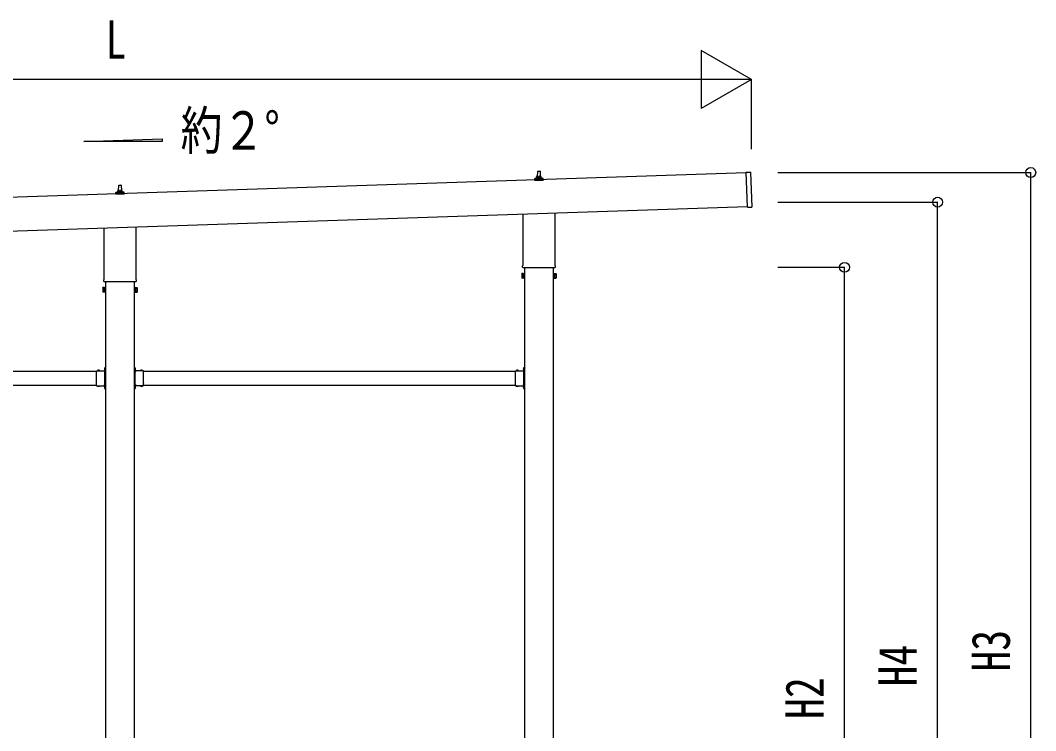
# Model space of a CAD drawing. Units: millimetres, scale not verified. Extents: x -21025 to 21025, y -14850 to 14850.
# Drawn here: x -2541 to 1822, y -3512 to -458 of the extents above; entities that cross this region are included whole.
import ezdxf
from ezdxf.enums import TextEntityAlignment as Align

# ---------------------------------------------------------------- set-up
doc = ezdxf.new("R2010")
doc.units = ezdxf.units.MM
doc.header["$LTSCALE"] = 60
for name, color, linetype in [('0-5_YKK_13', 4, 'Continuous'), ('0-6_YKK_A1', 4, 'Continuous'), ('0-7_YKK_D', 6, 'Continuous')]:
    doc.layers.add(name, color=color, linetype=linetype)
doc.styles.add('ＭＳ ゴシック', font='')
doc.styles.get('ＭＳ ゴシック').set_extended_font_data('MS Gothic')

msp = doc.modelspace()

# ---------------------------------------------------------------- linework, layer by layer
at = {"layer": '0-5_YKK_13'}
for p, q in [((-322.9, -1134.95), (-322.9, -1130.74)), ((-321.9, -1130.74), (-303.9, -1130.74)), ((-318.9, -1130.74), (-318.17, -1107.21)), ((-317.18, -1106.24), (-308.63, -1106.24)), ((-307.63, -1107.21), (-306.9, -1130.74)), ((-302.9, -1134.95), (-302.9, -1130.74)), ((577.9, -1111.7), (596.89, -1111.06)), ((582.9, -1261.61), (577.9, -1111.7)), ((602.85, -1259.95), (597.92, -1112.03)), ((-2118.9, -1190.74), (-2118.17, -1167.21)), ((-2117.18, -1166.24), (-2108.63, -1166.24)), ((-2107.63, -1167.21), (-2106.9, -1190.74)), ((-331.15, -1146.24), (-331.15, -1138.53)), ((-294.65, -1146.24), (-331.15, -1146.24)), ((-330.77, -1137.74), (-295.03, -1137.74)), ((-330.39, -1137.55), (-323.67, -1135.92)), ((-323.28, -1135.74), (-302.52, -1135.74)), ((-295.42, -1137.55), (-302.14, -1135.92)), ((-294.65, -1146.24), (-294.65, -1138.53)), ((-2131.15, -1206.24), (-2131.15, -1198.53)), ((-2094.65, -1206.24), (-2131.15, -1206.24)), ((-2130.77, -1197.74), (-2095.03, -1197.74)), ((-2130.39, -1197.55), (-2123.67, -1195.92)), ((-2123.28, -1195.74), (-2102.52, -1195.74)), ((-2122.9, -1194.95), (-2122.9, -1190.74)), ((-2121.9, -1190.74), (-2103.9, -1190.74)), ((-2102.9, -1194.95), (-2102.9, -1190.74)), ((-2095.42, -1197.55), (-2102.14, -1195.92)), ((-2094.65, -1206.24), (-2094.65, -1198.53)), ((582.9, -1261.61), (601.89, -1260.98)), ((-381.2, -1510.23), (-381.2, -1290.72)), ((-244.6, -1286.16), (-244.6, -1510.23)), ((-2181.2, -1570.23), (-2181.2, -1350.72)), ((-2044.6, -1346.16), (-2044.6, -1570.23)), ((-382.9, -1519), (-382.9, -1513.5)), ((-244.96, -1522.5), (-380.84, -1522.5)), ((-242.9, -1513.5), (-242.9, -1519)), ((-386.9, -1548.5), (-386.14, -1547.19)), ((-386.9, -1548.5), (-386.9, -1565.5)), ((-386.9, -1565.5), (-386.14, -1566.81)), ((-379.9, -1552.09), (-386.14, -1552.09)), ((-379.9, -1561.91), (-386.14, -1561.91)), ((-379.9, -1566.81), (-386.14, -1566.81)), ((-377.4, -1566.2), (-379.9, -1566.2)), ((-248.4, -1566.2), (-245.9, -1566.2)), ((-245.9, -1552.09), (-239.66, -1552.09)), ((-245.9, -1561.91), (-239.66, -1561.91)), ((-245.9, -1566.81), (-239.66, -1566.81)), ((-238.9, -1548.5), (-239.66, -1547.19)), ((-238.9, -1565.5), (-239.66, -1566.81)), ((-238.9, -1548.5), (-238.9, -1565.5)), ((-2186.9, -1608.5), (-2186.14, -1607.19)), ((-2186.9, -1608.5), (-2186.9, -1625.5)), ((-2179.9, -1612.09), (-2186.14, -1612.09)), ((-2182.9, -1579), (-2182.9, -1573.5)), ((-2044.96, -1582.5), (-2180.84, -1582.5)), ((-2045.9, -1612.09), (-2039.66, -1612.09)), ((-2042.9, -1573.5), (-2042.9, -1579)), ((-2038.9, -1608.5), (-2039.66, -1607.19)), ((-2038.9, -1608.5), (-2038.9, -1625.5)), ((-2186.9, -1625.5), (-2186.14, -1626.81)), ((-2179.9, -1621.91), (-2186.14, -1621.91)), ((-2179.9, -1626.81), (-2186.14, -1626.81)), ((-2177.4, -1626.2), (-2179.9, -1626.2)), ((-2048.4, -1626.2), (-2045.9, -1626.2)), ((-2045.9, -1621.91), (-2039.66, -1621.91)), ((-2045.9, -1626.81), (-2039.66, -1626.81)), ((-2038.9, -1625.5), (-2039.66, -1626.81)), ((-2206.53, -1964.9), (-2207.85, -1962.24)), ((-2204.28, -1964.9), (-2202.95, -1962.24)), ((-2181.1, -1957), (-2175.4, -1957)), ((-2177, -1955.87), (-2179.66, -1954.55)), ((-2177, -1958.13), (-2179.66, -1959.45)), ((-2177.86, -1952.27), (-2177.7, -1952.27)), ((-2177.86, -1961.74), (-2177.7, -1961.74)), ((-2177, -1949.5), (-2175.4, -1949.5)), ((-2177, -1966.46), (-2177, -1949.5)), ((-2177, -1952.97), (-2177, -1961.04)), ((-2175.4, -1954), (-2177, -1954)), ((-2177, -1955), (-2175.4, -1955)), ((-2177, -1959), (-2175.4, -1959)), ((-2175.4, -1960), (-2177, -1960)), ((-2048.8, -1949.5), (-2050.4, -1949.5)), ((-2050.4, -1954), (-2048.8, -1954)), ((-2048.8, -1955), (-2050.4, -1955)), ((-2044.7, -1957), (-2050.4, -1957)), ((-2048.8, -1959), (-2050.4, -1959)), ((-2050.4, -1960), (-2048.8, -1960)), ((-2048.8, -1966.46), (-2048.8, -1949.5)), ((-2048.8, -1952.97), (-2048.8, -1961.04)), ((-2048.8, -1955.87), (-2046.14, -1954.55)), ((-2048.8, -1958.13), (-2046.14, -1959.45)), ((-2047.94, -1952.26), (-2048.1, -1952.26)), ((-2047.94, -1961.74), (-2048.1, -1961.74)), ((-2021.53, -1964.9), (-2022.85, -1962.24)), ((-2019.28, -1964.9), (-2017.95, -1962.24)), ((-406.53, -1964.9), (-407.85, -1962.24)), ((-404.28, -1964.9), (-402.95, -1962.24)), ((-381.1, -1957), (-375.4, -1957)), ((-377, -1955.87), (-379.66, -1954.55)), ((-377, -1958.13), (-379.66, -1959.45)), ((-377.86, -1952.27), (-377.7, -1952.27)), ((-377.86, -1961.74), (-377.7, -1961.74)), ((-377, -1949.5), (-375.4, -1949.5)), ((-377, -1966.46), (-377, -1949.5)), ((-377, -1952.97), (-377, -1961.04)), ((-375.4, -1954), (-377, -1954)), ((-377, -1955), (-375.4, -1955)), ((-377, -1959), (-375.4, -1959)), ((-375.4, -1960), (-377, -1960)), ((-2213.4, -1975.29), (-2213.4, -1964.9)), ((-2213.4, -1964.9), (-2177, -1964.9)), ((-2213.4, -2017.29), (-2213.4, -1976.71)), ((-2210.14, -1964.04), (-2210.14, -1964.2)), ((-2209.44, -1964.9), (-2201.37, -1964.9)), ((-2200.67, -1964.04), (-2200.67, -1964.2)), ((-2177.4, -1966.5), (-2180.4, -1966.5)), ((-2177.4, -1975.29), (-2177.4, -1968.5)), ((-2177.4, -2017.29), (-2177.4, -1976.71)), ((-2012.4, -1964.9), (-2048.8, -1964.9)), ((-2048.4, -1966.5), (-2045.4, -1966.5)), ((-2048.4, -1975.29), (-2048.4, -1968.5)), ((-2048.4, -2017.29), (-2048.4, -1976.71)), ((-2025.14, -1964.04), (-2025.14, -1964.2)), ((-2016.37, -1964.9), (-2024.44, -1964.9)), ((-2015.67, -1964.04), (-2015.67, -1964.2)), ((-2012.4, -1975.29), (-2012.4, -1964.9)), ((-2012.4, -2017.29), (-2012.4, -1976.71)), ((-413.4, -1975.29), (-413.4, -1964.9)), ((-413.4, -1964.9), (-377, -1964.9)), ((-413.4, -2017.29), (-413.4, -1976.71)), ((-410.14, -1964.04), (-410.14, -1964.2)), ((-409.44, -1964.9), (-401.37, -1964.9)), ((-400.67, -1964.04), (-400.67, -1964.2)), ((-377.4, -1966.5), (-380.4, -1966.5)), ((-377.4, -1975.29), (-377.4, -1968.5)), ((-377.4, -2017.29), (-377.4, -1976.71)), ((-2213.4, -2029.1), (-2213.4, -2018.71)), ((-2213.4, -2029.1), (-2177, -2029.1)), ((-2210.14, -2029.96), (-2210.14, -2029.8)), ((-2209.44, -2029.1), (-2201.37, -2029.1)), ((-2206.53, -2029.1), (-2207.85, -2031.76)), ((-2204.28, -2029.1), (-2202.95, -2031.76)), ((-2200.67, -2029.96), (-2200.67, -2029.8)), ((-2180.4, -2027.5), (-2177.4, -2027.5)), ((-2177, -2035.87), (-2179.66, -2034.55)), ((-2177, -2038.13), (-2179.66, -2039.45)), ((-2177.86, -2032.27), (-2177.7, -2032.27)), ((-2177.86, -2041.74), (-2177.7, -2041.74)), ((-2177.4, -2025.5), (-2177.4, -2018.71)), ((-2177, -2044.5), (-2177, -2027.54)), ((-2177, -2032.97), (-2177, -2041.04)), ((-2177, -2035), (-2175.4, -2035)), ((-2177, -2039), (-2175.4, -2039)), ((-2177, -2044.5), (-2175.4, -2044.5)), ((-2048.8, -2035), (-2050.4, -2035)), ((-2048.8, -2039), (-2050.4, -2039)), ((-2048.8, -2044.5), (-2050.4, -2044.5)), ((-2048.8, -2044.5), (-2048.8, -2027.54)), ((-2012.4, -2029.1), (-2048.8, -2029.1)), ((-2048.8, -2032.97), (-2048.8, -2041.03)), ((-2048.8, -2035.87), (-2046.14, -2034.55)), ((-2048.8, -2038.13), (-2046.14, -2039.45)), ((-2048.4, -2025.5), (-2048.4, -2018.71)), ((-2045.4, -2027.5), (-2048.4, -2027.5)), ((-2047.94, -2032.26), (-2048.1, -2032.26)), ((-2047.94, -2041.74), (-2048.1, -2041.74)), ((-2025.14, -2029.96), (-2025.14, -2029.8)), ((-2016.37, -2029.1), (-2024.44, -2029.1)), ((-2021.53, -2029.1), (-2022.85, -2031.76)), ((-2019.28, -2029.1), (-2017.95, -2031.76)), ((-2015.67, -2029.96), (-2015.67, -2029.8)), ((-2012.4, -2029.1), (-2012.4, -2018.71)), ((-413.4, -2029.1), (-413.4, -2018.71)), ((-413.4, -2029.1), (-377, -2029.1)), ((-410.14, -2029.96), (-410.14, -2029.8)), ((-409.44, -2029.1), (-401.37, -2029.1)), ((-406.53, -2029.1), (-407.85, -2031.76)), ((-404.28, -2029.1), (-402.95, -2031.76)), ((-400.67, -2029.96), (-400.67, -2029.8)), ((-380.4, -2027.5), (-377.4, -2027.5)), ((-377, -2035.87), (-379.66, -2034.55)), ((-377, -2038.13), (-379.66, -2039.45)), ((-377.86, -2032.27), (-377.7, -2032.27)), ((-377.86, -2041.74), (-377.7, -2041.74)), ((-377.4, -2025.5), (-377.4, -2018.71)), ((-377, -2044.5), (-377, -2027.54)), ((-377, -2032.97), (-377, -2041.03)), ((-377, -2035), (-375.4, -2035)), ((-377, -2039), (-375.4, -2039)), ((-377, -2044.5), (-375.4, -2044.5))]:
    msp.add_line(p, q, dxfattribs=at)
for points in [[(-379.9, -1566.81), (-379.9, -1547.19), (-386.14, -1547.19)], [(-379.9, -1566.2), (-379.9, -1547.8), (-377.4, -1547.8)], [(-245.9, -1566.2), (-245.9, -1547.8), (-248.4, -1547.8)], [(-245.9, -1566.81), (-245.9, -1547.19), (-239.66, -1547.19)], [(-2179.9, -1626.81), (-2179.9, -1607.19), (-2186.14, -1607.19)], [(-2179.9, -1626.2), (-2179.9, -1607.8), (-2177.4, -1607.8)], [(-2045.9, -1626.2), (-2045.9, -1607.8), (-2048.4, -1607.8)], [(-2045.9, -1626.81), (-2045.9, -1607.19), (-2039.66, -1607.19)], [(-2175.4, -1964.5), (-2175.4, -1958.5), (-2175.4, -1955.5), (-2175.4, -1949.5)], [(-2050.4, -1964.5), (-2050.4, -1958.5), (-2050.4, -1955.5), (-2050.4, -1949.5)], [(-375.4, -1964.5), (-375.4, -1958.5), (-375.4, -1955.5), (-375.4, -1949.5)], [(-2177.4, -1968.5), (-2180.4, -1968.5), (-2180.4, -1964.9)], [(-2048.4, -1968.5), (-2045.4, -1968.5), (-2045.4, -1964.9)], [(-377.4, -1968.5), (-380.4, -1968.5), (-380.4, -1964.9)], [(-2177.4, -2025.5), (-2180.4, -2025.5), (-2180.4, -2029.1)], [(-2175.4, -2044.5), (-2175.4, -2038.5), (-2175.4, -2035.5), (-2175.4, -2029.5)], [(-2050.4, -2044.5), (-2050.4, -2038.5), (-2050.4, -2035.5), (-2050.4, -2029.5)], [(-2048.4, -2025.5), (-2045.4, -2025.5), (-2045.4, -2029.1)], [(-377.4, -2025.5), (-380.4, -2025.5), (-380.4, -2029.1)], [(-375.4, -2044.5), (-375.4, -2038.5), (-375.4, -2035.5), (-375.4, -2029.5)]]:
    msp.add_lwpolyline(points, dxfattribs=at)
for points in [[(-377.4, -1567.5), (-377.4, -1546.5), (-375.4, -1546.5), (-375.4, -1567.5)], [(-248.4, -1567.5), (-248.4, -1546.5), (-250.4, -1546.5), (-250.4, -1567.5)], [(-2177.4, -1627.5), (-2177.4, -1606.5), (-2175.4, -1606.5), (-2175.4, -1627.5)], [(-2048.4, -1627.5), (-2048.4, -1606.5), (-2050.4, -1606.5), (-2050.4, -1627.5)]]:
    msp.add_lwpolyline(points, close=True, dxfattribs=at)
for centre, radius, start, end in [((-318.82, -1131.37), 4.13, 90, 171.17633), ((-321.9, -1131.74), 1, 90, 180), ((-317.18, -1107.24), 1, 90, 178.60509), ((-309.57, -1130.74), 4.83, 133.60282, 180), ((-316.23, -1130.74), 4.83, 0, 46.39718), ((-308.63, -1107.24), 1, 1.39491, 90), ((-306.99, -1131.37), 4.13, 8.82367, 90), ((-303.9, -1131.74), 1, 0, 90), ((596.92, -1112.06), 1, 1.90915, 91.90915), ((-2117.18, -1167.24), 1, 90, 178.60509), ((-2108.63, -1167.24), 1, 1.39491, 90), ((-330.15, -1138.53), 1, 103.62699, 180), ((-323.9, -1134.95), 1, 283.62699, 0), ((-301.9, -1134.95), 1, 180, 256.37301), ((-295.65, -1138.53), 1, 0, 76.37301), ((-2130.15, -1198.53), 1, 103.62699, 180), ((-2123.9, -1194.95), 1, 283.62699, 0), ((-2118.82, -1191.37), 4.13, 90, 171.17633), ((-2121.9, -1191.74), 1, 90, 180), ((-2109.57, -1190.74), 4.83, 133.60282, 180), ((-2116.23, -1190.74), 4.83, 0, 46.39718), ((-2106.99, -1191.37), 4.13, 8.82367, 90), ((-2103.9, -1191.74), 1, 0, 90), ((-2101.9, -1194.95), 1, 180, 256.37301), ((-2095.65, -1198.53), 1, 0, 76.37301), ((601.85, -1259.98), 1, 271.90915, 1.90915), ((-378.9, -1513.5), 4, 125.09963, 180), ((-378.9, -1519), 4, 180, 194.47751), ((-378.9, -1519), 4, 194.47751, 241.04498), ((-246.9, -1519), 4, 298.95502, 345.52249), ((-246.9, -1513.5), 4, 0, 54.90037), ((-246.9, -1519), 4, 345.52249, 0), ((-2178.9, -1573.5), 4, 125.09963, 180), ((-2046.9, -1573.5), 4, 0, 54.90037), ((-382.56, -1549.64), 4.34, 145.61575, 214.38425), ((-382.56, -1564.36), 4.34, 145.61575, 214.38425), ((-370.66, -1557), 16.24, 162.41205, 197.58795), ((-243.25, -1549.64), 4.34, 325.61575, 34.38425), ((-255.14, -1557), 16.24, 342.41205, 17.58795), ((-243.25, -1564.36), 4.34, 325.61575, 34.38425), ((-2182.56, -1609.64), 4.34, 145.61575, 214.38425), ((-2170.66, -1617), 16.24, 162.41205, 197.58795), ((-2178.9, -1579), 4, 180, 194.47751), ((-2178.9, -1579), 4, 194.47751, 241.04498), ((-2046.9, -1579), 4, 298.95502, 345.52249), ((-2046.9, -1579), 4, 345.52249, 0), ((-2043.25, -1609.64), 4.34, 325.61575, 34.38425), ((-2055.14, -1617), 16.24, 342.41205, 17.58795), ((-2182.56, -1624.36), 4.34, 145.61575, 214.38425), ((-2043.25, -1624.36), 4.34, 325.61575, 34.38425), ((-2205.4, -1968.8), 7, 90, 129.12355), ((-2205.4, -1968.8), 7, 50.87645, 90), ((-2173.1, -1957), 7, 140.87645, 180), ((-2173.1, -1957), 7, 180, 219.12355), ((-2177.86, -1953.13), 0.862, 90, 140.87645), ((-2177.86, -1960.87), 0.862, 219.12355, 270), ((-2177.7, -1952.97), 0.7, 0, 90), ((-2177.7, -1961.04), 0.7, 270, 0), ((-2048.1, -1952.97), 0.7, 90, 180), ((-2048.1, -1961.04), 0.7, 180, 270), ((-2047.94, -1953.13), 0.862, 39.12355, 90), ((-2047.94, -1960.87), 0.862, 270, 320.87645), ((-2052.7, -1957), 7, 0, 39.12355), ((-2052.7, -1957), 7, 320.87645, 0), ((-2020.4, -1968.8), 7, 90, 129.12355), ((-2020.4, -1968.8), 7, 50.87645, 90), ((-405.4, -1968.8), 7, 90, 129.12355), ((-405.4, -1968.8), 7, 50.87645, 90), ((-373.1, -1957), 7, 140.87645, 180), ((-373.1, -1957), 7, 180, 219.12355), ((-377.86, -1953.13), 0.862, 90, 140.87645), ((-377.86, -1960.87), 0.862, 219.12355, 270), ((-377.7, -1952.97), 0.7, 0, 90), ((-377.7, -1961.04), 0.7, 270, 0), ((-2214.1, -1976), 1, 314.427, 45.573), ((-2209.44, -1964.2), 0.7, 180, 270), ((-2209.27, -1964.04), 0.862, 129.12355, 180), ((-2201.37, -1964.2), 0.7, 270, 0), ((-2201.53, -1964.04), 0.862, 0, 50.87645), ((-2176.7, -1976), 1, 134.427, 225.573), ((-2177.4, -1964.5), 2, 270, 0), ((-2048.4, -1964.5), 2, 180, 270), ((-2049.1, -1976), 1, 314.427, 45.573), ((-2024.44, -1964.2), 0.7, 180, 270), ((-2024.27, -1964.04), 0.862, 129.12355, 180), ((-2016.37, -1964.2), 0.7, 270, 0), ((-2016.53, -1964.04), 0.862, 0, 50.87645), ((-2011.7, -1976), 1, 134.427, 225.573), ((-414.1, -1976), 1, 314.427, 45.573), ((-409.44, -1964.2), 0.7, 180, 270), ((-409.27, -1964.04), 0.862, 129.12355, 180), ((-401.37, -1964.2), 0.7, 270, 0), ((-401.53, -1964.04), 0.862, 0, 50.87645), ((-376.7, -1976), 1, 134.427, 225.573), ((-377.4, -1964.5), 2, 270, 0), ((-2214.1, -2018), 1, 314.427, 45.573), ((-2209.44, -2029.8), 0.7, 90, 180), ((-2209.27, -2029.96), 0.862, 180, 230.87645), ((-2205.4, -2025.2), 7, 230.87645, 270), ((-2205.4, -2025.2), 7, 270, 309.12355), ((-2201.37, -2029.8), 0.7, 0, 90), ((-2201.53, -2029.96), 0.862, 309.12355, 0), ((-2173.1, -2037), 7, 140.87645, 180), ((-2173.1, -2037), 7, 180, 219.12355), ((-2177.86, -2033.13), 0.862, 90, 140.87645), ((-2177.86, -2040.87), 0.862, 219.12355, 270), ((-2176.7, -2018), 1, 134.427, 225.573), ((-2177.7, -2032.97), 0.7, 0, 90), ((-2177.7, -2041.04), 0.7, 270, 0), ((-2177.4, -2029.5), 2, 0, 90), ((-2048.4, -2029.5), 2, 90, 180), ((-2048.1, -2032.97), 0.7, 90, 180), ((-2048.1, -2041.03), 0.7, 180, 270), ((-2049.1, -2018), 1, 314.427, 45.573), ((-2047.94, -2033.13), 0.862, 39.12355, 90), ((-2047.94, -2040.87), 0.862, 270, 320.87645), ((-2052.7, -2037), 7, 0, 39.12355), ((-2052.7, -2037), 7, 320.87645, 0), ((-2024.44, -2029.8), 0.7, 90, 180), ((-2024.27, -2029.96), 0.862, 180, 230.87645), ((-2020.4, -2025.2), 7, 230.87645, 270), ((-2020.4, -2025.2), 7, 270, 309.12355), ((-2016.37, -2029.8), 0.7, 0, 90), ((-2016.53, -2029.96), 0.862, 309.12355, 0), ((-2011.7, -2018), 1, 134.427, 225.573), ((-414.1, -2018), 1, 314.427, 45.573), ((-409.44, -2029.8), 0.7, 90, 180), ((-409.27, -2029.96), 0.862, 180, 230.87645), ((-405.4, -2025.2), 7, 230.87645, 270), ((-405.4, -2025.2), 7, 270, 309.12355), ((-401.37, -2029.8), 0.7, 0, 90), ((-401.53, -2029.96), 0.862, 309.12355, 0), ((-373.1, -2037), 7, 140.87645, 180), ((-373.1, -2037), 7, 180, 219.12355), ((-377.86, -2033.13), 0.862, 90, 140.87645), ((-377.86, -2040.87), 0.862, 219.12355, 270), ((-376.7, -2018), 1, 134.427, 225.573), ((-377.7, -2032.97), 0.7, 0, 90), ((-377.7, -2041.03), 0.7, 270, 0), ((-377.4, -2029.5), 2, 0, 90)]:
    msp.add_arc(centre, radius, start, end, dxfattribs=at)
at = {"layer": '0-6_YKK_A1'}
for p, q in [((-2268.22, -979.81), (-1932.22, -967.4)), ((-1932.22, -979.81), (-2268.22, -979.81)), ((-1932.22, -967.4), (-1932.22, -979.81)), ((577.97, -1113.69), (-4814.04, -1293.4)), ((-4809.21, -1438.32), (582.8, -1258.58)), ((-375.4, -1522.5), (-375.4, -5640)), ((-250.4, -5640), (-250.4, -1522.5)), ((-2175.4, -1582.5), (-2175.4, -5640)), ((-2050.4, -5640), (-2050.4, -1582.5)), ((-3812.4, -1967), (-2213.4, -1967)), ((-2012.4, -1967), (-413.4, -1967)), ((-3812.4, -2027), (-2213.4, -2027)), ((-2180.4, -2027), (-2175.9, -2027)), ((-2045.4, -2027), (-2049.9, -2027)), ((-2012.4, -2027), (-413.4, -2027)), ((-380.4, -2027), (-375.9, -2027))]:
    msp.add_line(p, q, dxfattribs=at)
for points in [[(-2180.4, -1967), (-2175.9, -1967), (-2175.9, -2027)], [(-2045.4, -1967), (-2049.9, -1967), (-2049.9, -2027)], [(-380.4, -1967), (-375.9, -1967), (-375.9, -2027)]]:
    msp.add_lwpolyline(points, dxfattribs=at)
at = {"layer": '0-7_YKK_D'}
for p, q in [((600.28, -712.55), (383.77, -587.55)), ((383.77, -587.55), (383.77, -837.55)), ((350.28, -712.55), (-4581.51, -712.55)), ((600.28, -712.55), (167.27, -712.55)), ((600.28, -712.55), (383.77, -837.55)), ((600.28, -1012.55), (600.28, -711.55)), ((714.13, -1112.55), (1801.28, -1112.55)), ((1800.28, -5140), (1800.28, -1112.55)), ((713.28, -1240), (1401.28, -1240)), ((1400.28, -5140), (1400.28, -1240)), ((714.13, -1520), (1001.28, -1520)), ((1000.28, -5140), (1000.28, -1520))]:
    msp.add_line(p, q, dxfattribs=at)
for centre in [(1800.28, -1112.55), (1400.28, -1240), (1000.28, -1520)]:
    msp.add_circle(centre, 21.25, dxfattribs=at)

# ---------------------------------------------------------------- texts
at = {"layer": '0-6_YKK_A1', "style": 'ＭＳ ゴシック', "width": 0.8}
msp.add_text('約２°', height=165, dxfattribs=at).set_placement((-1852.59, -1063.6), align=Align.BOTTOM_LEFT)
at = {"layer": '0-7_YKK_D', "style": 'ＭＳ ゴシック', "width": 0.8}
msp.add_text('L', height=165, dxfattribs=at).set_placement((-2175.61, -672.55), align=Align.BOTTOM_LEFT)
for s, p in [('H3', (1760.28, -3258.28)), ('H4', (1360.28, -3322)), ('H2', (960.28, -3462))]:
    msp.add_text(s, height=165, rotation=90, dxfattribs=at).set_placement(p, align=Align.BOTTOM_LEFT)

doc.saveas('drawing.dxf')
